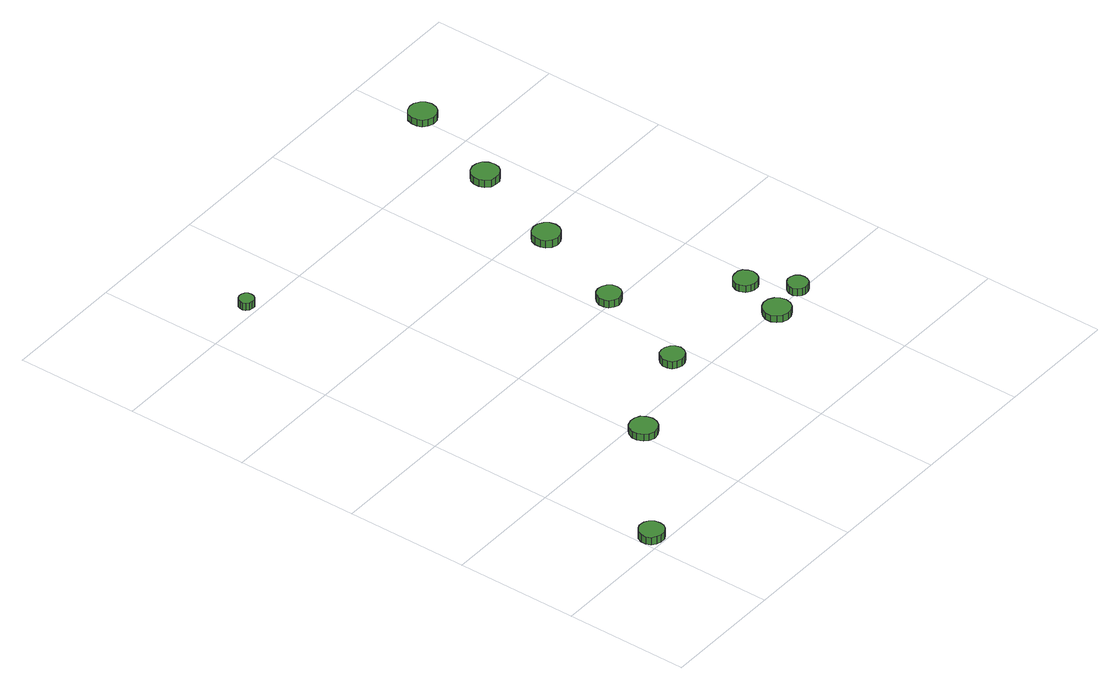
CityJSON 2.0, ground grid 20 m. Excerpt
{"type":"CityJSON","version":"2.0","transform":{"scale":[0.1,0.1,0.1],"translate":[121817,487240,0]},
"CityObjects":{
"tree1":{"type":"SolitaryVegetationObject","attributes":{"function":"something"},"geometry":[{"type":"MultiSurface","lod":"1","boundaries":[[[0,1,2,3,4,5,6,7,8,9,10,11,12,13,14]],[[15,16,17,18,19,20,21,22,23,24,25,26,27,28,29]],[[0,29,28,1]],[[1,28,27,2]],[[2,27,26,3]],[[3,26,25,4]],[[4,25,24,5]],[[5,24,23,6]],[[6,23,22,7]],[[7,22,21,8]],[[8,21,20,9]],[[9,20,19,10]],[[10,19,18,11]],[[11,18,17,12]],[[12,17,16,13]],[[13,16,15,14]],[[14,15,29,0]]]}]},
"tree2":{"type":"SolitaryVegetationObject","attributes":{"function":"something"},"geometry":[{"type":"MultiSurface","lod":"1","boundaries":[[[30,31,32,33,34,35,36,37,38,39,40,41,42,43,44]],[[45,46,47,48,49,50,51,52,53,54,55,56,57,58,59]],[[30,59,58,31]],[[31,58,57,32]],[[32,57,56,33]],[[33,56,55,34]],[[34,55,54,35]],[[35,54,53,36]],[[36,53,52,37]],[[37,52,51,38]],[[38,51,50,39]],[[39,50,49,40]],[[40,49,48,41]],[[41,48,47,42]],[[42,47,46,43]],[[43,46,45,44]],[[44,45,59,30]]]}]},
"tree3":{"type":"SolitaryVegetationObject","attributes":{"function":"something"},"geometry":[{"type":"MultiSurface","lod":"1","boundaries":[[[60,61,62,63,64,65,66,67,68,69,70,71,72,73,74]],[[75,76,77,78,79,80,81,82,83,84,85,86,87,88,89]],[[60,89,88,61]],[[61,88,87,62]],[[62,87,86,63]],[[63,86,85,64]],[[64,85,84,65]],[[65,84,83,66]],[[66,83,82,67]],[[67,82,81,68]],[[68,81,80,69]],[[69,80,79,70]],[[70,79,78,71]],[[71,78,77,72]],[[72,77,76,73]],[[73,76,75,74]],[[74,75,89,60]]]}]},
"tree4":{"type":"SolitaryVegetationObject","attributes":{"function":"something"},"geometry":[{"type":"MultiSurface","lod":"1","boundaries":[[[90,91,92,93,94,95,96,97,98,99,100,101,102,103,104]],[[105,106,107,108,109,110,111,112,113,114,115,116,117,118,119]],[[90,119,118,91]],[[91,118,117,92]],[[92,117,116,93]],[[93,116,115,94]],[[94,115,114,95]],[[95,114,113,96]],[[96,113,112,97]],[[97,112,111,98]],[[98,111,110,99]],[[99,110,109,100]],[[100,109,108,101]],[[101,108,107,102]],[[102,107,106,103]],[[103,106,105,104]],[[104,105,119,90]]]}]},
"tree5":{"type":"SolitaryVegetationObject","attributes":{"function":"something"},"geometry":[{"type":"MultiSurface","lod":"1","boundaries":[[[120,121,122,123,124,125,126,127,128,129,130,131,132,133,134]],[[135,136,137,138,139,140,141,142,143,144,145,146,147,148,149]],[[120,149,148,121]],[[121,148,147,122]],[[122,147,146,123]],[[123,146,145,124]],[[124,145,144,125]],[[125,144,143,126]],[[126,143,142,127]],[[127,142,141,128]],[[128,141,140,129]],[[129,140,139,130]],[[130,139,138,131]],[[131,138,137,132]],[[132,137,136,133]],[[133,136,135,134]],[[134,135,149,120]]]}]},
"tree6":{"type":"SolitaryVegetationObject","attributes":{"function":"something"},"geometry":[{"type":"MultiSurface","lod":"1","boundaries":[[[150,151,152,153,154,155,156,157,158,159,160,161,162,163,164]],[[165,166,167,168,169,170,171,172,173,174,175,176,177,178,179]],[[150,179,178,151]],[[151,178,177,152]],[[152,177,176,153]],[[153,176,175,154]],[[154,175,174,155]],[[155,174,173,156]],[[156,173,172,157]],[[157,172,171,158]],[[158,171,170,159]],[[159,170,169,160]],[[160,169,168,161]],[[161,168,167,162]],[[162,167,166,163]],[[163,166,165,164]],[[164,165,179,150]]]}]},
"tree7":{"type":"SolitaryVegetationObject","attributes":{"function":"something"},"geometry":[{"type":"MultiSurface","lod":"1","boundaries":[[[180,181,182,183,184,185,186,187,188,189,190,191,192,193,194]],[[195,196,197,198,199,200,201,202,203,204,205,206,207,208,209]],[[180,209,208,181]],[[181,208,207,182]],[[182,207,206,183]],[[183,206,205,184]],[[184,205,204,185]],[[185,204,203,186]],[[186,203,202,187]],[[187,202,201,188]],[[188,201,200,189]],[[189,200,199,190]],[[190,199,198,191]],[[191,198,197,192]],[[192,197,196,193]],[[193,196,195,194]],[[194,195,209,180]]]}]},
"tree8":{"type":"SolitaryVegetationObject","attributes":{"function":"something"},"geometry":[{"type":"MultiSurface","lod":"1","boundaries":[[[210,211,212,213,214,215,216,217,218,219,220,221,222,223,224]],[[225,226,227,228,229,230,231,232,233,234,235,236,237,238,239]],[[210,239,238,211]],[[211,238,237,212]],[[212,237,236,213]],[[213,236,235,214]],[[214,235,234,215]],[[215,234,233,216]],[[216,233,232,217]],[[217,232,231,218]],[[218,231,230,219]],[[219,230,229,220]],[[220,229,228,221]],[[221,228,227,222]],[[222,227,226,223]],[[223,226,225,224]],[[224,225,239,210]]]}]},
"tree9":{"type":"SolitaryVegetationObject","attributes":{"function":"something"},"geometry":[{"type":"MultiSurface","lod":"1","boundaries":[[[240,241,242,243,244,245,246,247,248,249,250,251,252,253,254]],[[255,256,257,258,259,260,261,262,263,264,265,266,267,268,269]],[[240,269,268,241]],[[241,268,267,242]],[[242,267,266,243]],[[243,266,265,244]],[[244,265,264,245]],[[245,264,263,246]],[[246,263,262,247]],[[247,262,261,248]],[[248,261,260,249]],[[249,260,259,250]],[[250,259,258,251]],[[251,258,257,252]],[[252,257,256,253]],[[253,256,255,254]],[[254,255,269,240]]]}]},
"tree10":{"type":"SolitaryVegetationObject","attributes":{"function":"something"},"geometry":[{"type":"MultiSurface","lod":"1","boundaries":[[[270,271,272,273,274,275,276,277,278,279,280,281,282,283,284]],[[285,286,287,288,289,290,291,292,293,294,295,296,297,298,299]],[[270,299,298,271]],[[271,298,297,272]],[[272,297,296,273]],[[273,296,295,274]],[[274,295,294,275]],[[275,294,293,276]],[[276,293,292,277]],[[277,292,291,278]],[[278,291,290,279]],[[279,290,289,280]],[[280,289,288,281]],[[281,288,287,282]],[[282,287,286,283]],[[283,286,285,284]],[[284,285,299,270]]]}]},
"tree11":{"type":"SolitaryVegetationObject","attributes":{"function":"something"},"geometry":[{"type":"MultiSurface","lod":"1","boundaries":[[[300,301,302,303,304,305,306,307,308,309,310,311,312,313,314]],[[315,316,317,318,319,320,321,322,323,324,325,326,327,328,329]],[[300,329,328,301]],[[301,328,327,302]],[[302,327,326,303]],[[303,326,325,304]],[[304,325,324,305]],[[305,324,323,306]],[[306,323,322,307]],[[307,322,321,308]],[[308,321,320,309]],[[309,320,319,310]],[[310,319,318,311]],[[311,318,317,312]],[[312,317,316,313]],[[313,316,315,314]],[[314,315,329,300]]]}]}
},
"vertices":[
[41,22,14],[40,30,14],[35,37,14],[28,41,14],[19,42,14],[12,39,14],[5,34,14],[2,26,14],[2,18,14],[5,10,14],[12,5,14],[19,2,14],[28,3,14],[35,7,14],[40,14,14],[40,14,1],[35,7,1],[28,3,1],[19,2,1],[12,5,1],[5,10,1],[2,18,1],[2,26,1],[5,34,1],[12,39,1],[19,42,1],[28,41,1],[35,37,1],[40,30,1],[41,22,1],
[226,175,19],[224,184,19],[219,192,19],[211,196,19],[202,197,19],[193,194,19],[187,188,19],[183,180,19],[183,171,19],[187,162,19],[193,156,19],[202,153,19],[211,154,19],[219,159,19],[224,166,19],[224,166,7],[219,159,7],[211,154,7],[202,153,7],[193,156,7],[187,162,7],[183,171,7],[183,180,7],[187,188,7],[193,194,7],[202,197,7],[211,196,7],[219,192,7],[224,184,7],[226,175,7],
[107,816,19],[106,821,19],[103,825,19],[99,827,19],[94,828,19],[89,826,19],[85,823,19],[83,818,19],[83,813,19],[85,809,19],[89,805,19],[94,804,19],[99,804,19],[103,807,19],[106,811,19],[106,811,6],[103,807,6],[99,804,6],[94,804,6],[89,805,6],[85,809,6],[83,813,6],[83,818,6],[85,823,6],[89,826,6],[94,828,6],[99,827,6],[103,825,6],[106,821,6],[107,816,6],
[383,243,20],[381,251,20],[376,257,20],[369,261,20],[362,262,20],[354,260,20],[348,254,20],[345,247,20],[345,239,20],[348,232,20],[354,227,20],[362,224,20],[369,225,20],[376,229,20],[381,235,20],[381,235,7],[376,229,7],[369,225,7],[362,224,7],[354,227,7],[348,232,7],[345,239,7],[345,247,7],[348,254,7],[354,260,7],[362,262,7],[369,261,7],[376,257,7],[381,251,7],[383,243,7],
[442,404,19],[441,412,19],[436,418,19],[429,422,19],[421,423,19],[414,421,19],[408,415,19],[405,408,19],[405,400,19],[408,393,19],[414,388,19],[421,385,19],[429,386,19],[436,390,19],[441,396,19],[441,396,6],[436,390,6],[429,386,6],[421,385,6],[414,388,6],[408,393,6],[405,400,6],[405,408,6],[408,415,6],[414,421,6],[421,423,6],[429,422,6],[436,418,6],[441,412,6],[442,404,6],
[566,190,19],[564,199,19],[559,206,19],[551,211,19],[542,212,19],[533,209,19],[527,203,19],[523,194,19],[523,185,19],[527,177,19],[533,171,19],[542,168,19],[551,169,19],[559,173,19],[564,181,19],[564,181,7],[559,173,7],[551,169,7],[542,168,7],[533,171,7],[527,177,7],[523,185,7],[523,194,7],[527,203,7],[533,209,7],[542,212,7],[551,211,7],[559,206,7],[564,199,7],[566,190,7],
[504,563,20],[502,572,20],[497,579,20],[489,584,20],[480,585,20],[471,582,20],[464,576,20],[461,567,20],[461,558,20],[464,550,20],[471,544,20],[480,541,20],[489,542,20],[497,547,20],[502,554,20],[502,554,7],[497,547,7],[489,542,7],[480,541,7],[471,544,7],[464,550,7],[461,558,7],[461,567,7],[464,576,7],[471,582,7],[480,585,7],[489,584,7],[497,579,7],[502,572,7],[504,563,7],
[591,269,18],[589,276,18],[585,283,18],[578,287,18],[570,287,18],[563,285,18],[557,280,18],[553,272,18],[553,265,18],[557,257,18],[563,252,18],[570,250,18],[578,250,18],[585,254,18],[589,261,18],[589,261,6],[585,254,6],[578,250,6],[570,250,6],[563,252,6],[557,257,6],[553,265,6],[553,272,6],[557,280,6],[563,285,6],[570,287,6],[578,287,6],[585,283,6],[589,276,6],[591,269,6],
[625,201,19],[624,208,19],[620,214,19],[614,217,19],[607,218,19],[601,215,19],[596,211,19],[593,205,19],[593,198,19],[596,192,19],[601,187,19],[607,185,19],[614,186,19],[620,189,19],[624,195,19],[624,195,6],[620,189,6],[614,186,6],[607,185,6],[601,187,6],[596,192,6],[593,198,6],[593,205,6],[596,211,6],[601,215,6],[607,218,6],[614,217,6],[620,214,6],[624,208,6],[625,201,6],
[563,719,21],[561,728,21],[556,736,21],[548,740,21],[539,741,21],[530,738,21],[523,732,21],[520,724,21],[520,715,21],[523,706,21],[530,700,21],[539,698,21],[548,698,21],[556,703,21],[561,710,21],[561,710,8],[556,703,8],[548,698,8],[539,698,8],[530,700,8],[523,706,8],[520,715,8],[520,724,8],[523,732,8],[530,738,8],[539,741,8],[548,740,8],[556,736,8],[561,728,8],[563,719,8],
[622,878,20],[620,887,20],[615,894,20],[607,899,20],[598,900,20],[589,897,20],[582,891,20],[579,883,20],[579,873,20],[582,865,20],[589,859,20],[598,856,20],[607,857,20],[615,862,20],[620,869,20],[620,869,8],[615,862,8],[607,857,8],[598,856,8],[589,859,8],[582,865,8],[579,873,8],[579,883,8],[582,891,8],[589,897,8],[598,900,8],[607,899,8],[615,894,8],[620,887,8],[622,878,8]
]}
